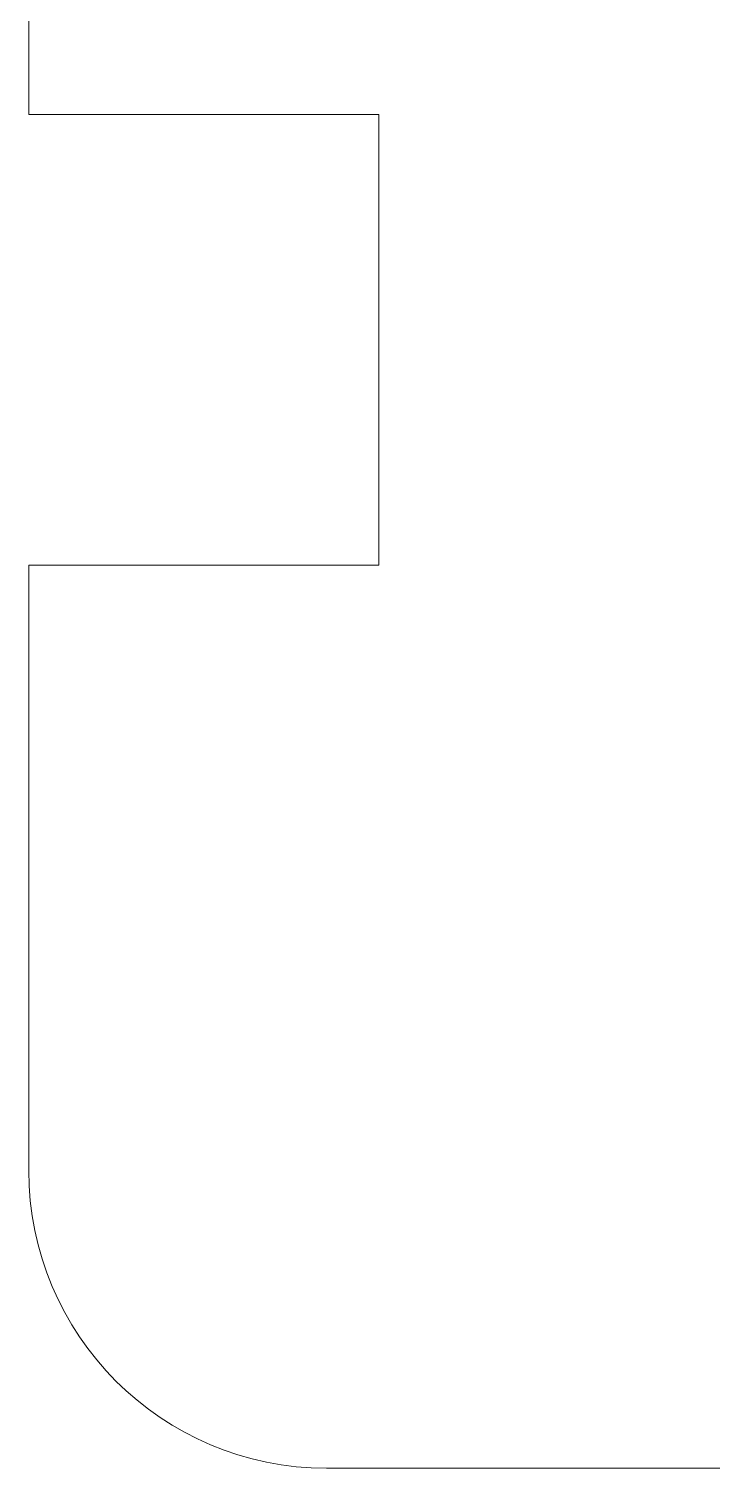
# Model space of a CAD drawing. Header units: inches. Extents: x 1.6 to 15.1, y -0.1 to 9.4.
# Drawn here: x 11.9991 to 12.0912, y 4.3233 to 4.5173 of the extents above; entities that cross this region are included whole.
import ezdxf

# ---------------------------------------------------------------- set-up
doc = ezdxf.new("R2010")
doc.units = ezdxf.units.IN
doc.header["$MEASUREMENT"] = 0
doc.linetypes.add('SLD-Solid', pattern=[0])
doc.layers.add('Screws', color=6, linetype='Continuous')

msp = doc.modelspace()

# ---------------------------------------------------------------- linework, layer by layer
at = {"layer": 'Screws', "color": 7, "linetype": 'SLD-Solid', "lineweight": 15}
for p, q in [((11.99908, 4.58736), (11.99908, 4.50579)), ((12.03922, 4.50579), (12.0463, 4.50579)), ((12.0463, 4.44502), (12.0463, 4.50579)), ((11.99908, 4.44502), (11.99908, 4.36345)), ((12.0463, 4.44502), (12.03922, 4.44502)), ((12.03922, 4.32331), (12.09353, 4.32331))]:
    msp.add_line(p, q, dxfattribs=at)
msp.add_arc((12.03922, 4.36345), 0.04014, 180, 270, dxfattribs=at)
for points, knots in [([(11.99908, 4.50579), (11.99908, 4.50579), (12.00323, 4.50579), (12.01426, 4.50579), (12.01873, 4.50579), (12.02855, 4.50579), (12.03384, 4.50579), (12.03922, 4.50579)], [0, 0, 0, 0, 0.5, 0.5, 0.75, 0.75, 1, 1, 1, 1]), ([(12.03922, 4.44502), (12.03391, 4.44502), (12.02857, 4.44502), (12.01877, 4.44502), (12.01433, 4.44502), (12.00688, 4.44502), (12.00399, 4.44502), (12.00007, 4.44502), (11.99908, 4.44502), (11.99908, 4.44502)], [0, 0, 0, 0, 0.25, 0.25, 0.5, 0.5, 0.75, 0.75, 1, 1, 1, 1])]:
    msp.add_open_spline(points, degree=3, knots=knots, dxfattribs=at)

doc.saveas('drawing.dxf')
